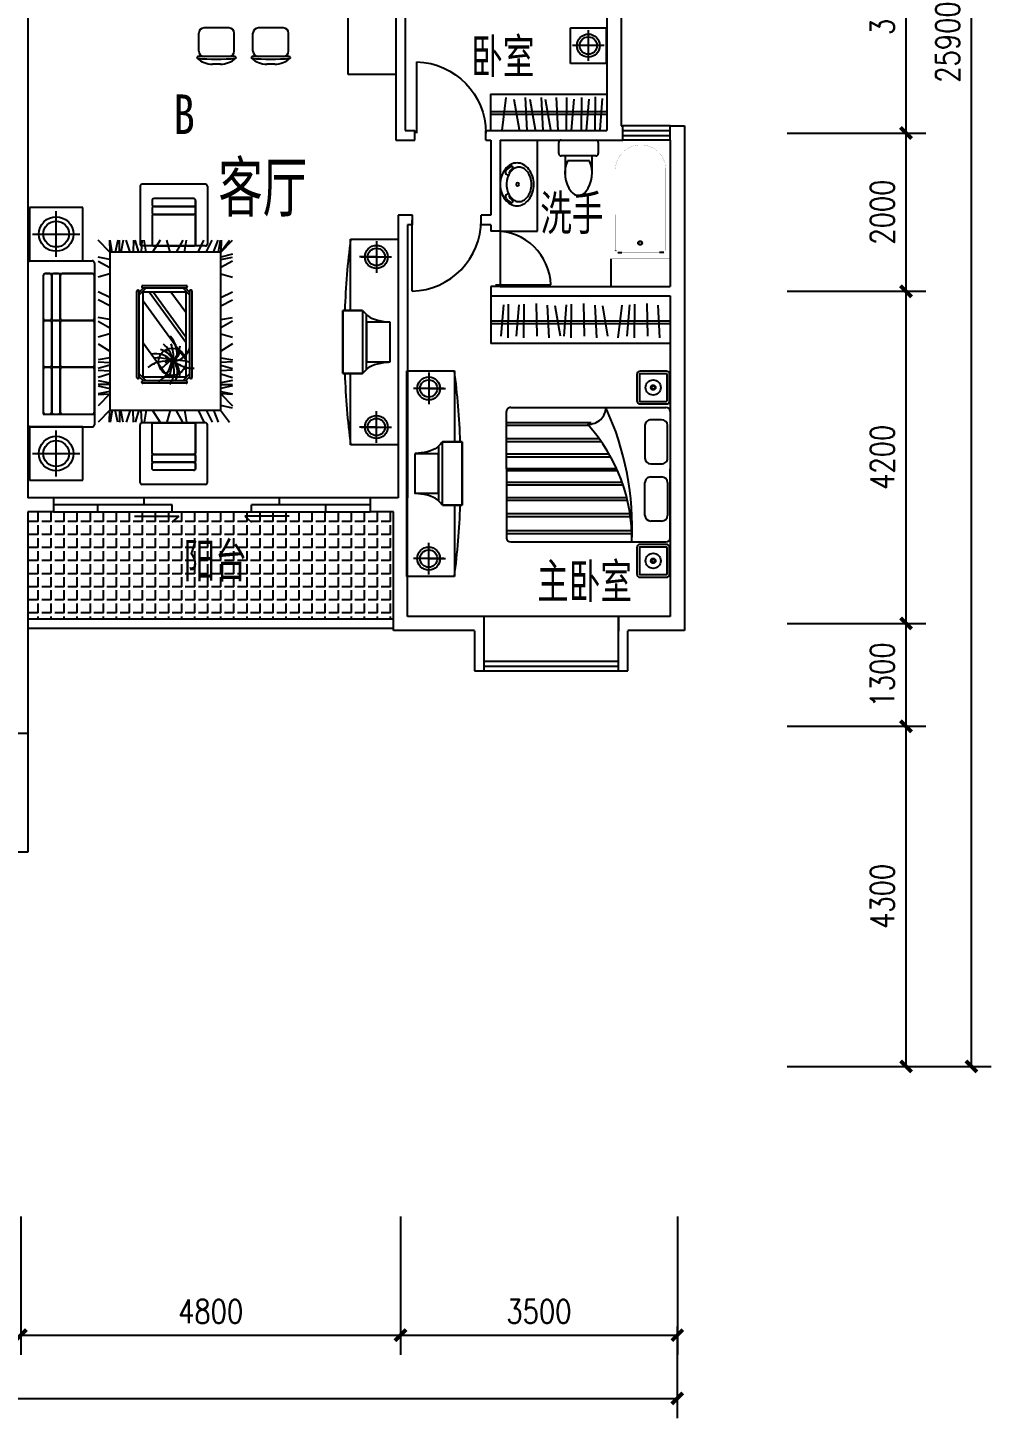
# Model space of a CAD drawing. Header units: millimetres. Extents: x 1473 to 34027, y 739 to 35278.
# Drawn here: x 21849 to 34027, y 739 to 18315 of the extents above; entities that cross this region are included whole.
import ezdxf
from ezdxf.enums import TextEntityAlignment as Align

# ---------------------------------------------------------------- set-up
doc = ezdxf.new("R2010")
doc.units = ezdxf.units.MM
for name, color, linetype in [('FURNITURE', 30, 'Continuous'), ('LVTRY', 6, 'Continuous'), ('PUB_DIM', 3, 'Continuous'), ('PUB_TEXT', 7, 'Continuous'), ('PUDE', 8, 'Continuous'), ('STAIR', 2, 'Continuous'), ('TOILET', 7, 'Continuous'), ('UTIL', 6, 'Continuous'), ('WALL', 4, 'Continuous'), ('WINDOW', 5, 'Continuous'), ('WINDOW_TEXT', 7, 'Continuous')]:
    doc.layers.add(name, color=color, linetype=linetype)
doc.styles.add('-黑体', font='simhei.ttf')
doc.styles.add('_HZTXT', font='txt.shx', dxfattribs={"width": 0.8, "bigfont": 'HZTXT.shx'})
doc.styles.add('DIM_FONT', font='SIMPLEX.shx', dxfattribs={"width": 0.8})
doc.styles.add('SIMPLEX', font='SIMPLEX.SHX')
doc.styles.get("Standard").update_dxf_attribs({"font": 'arial.ttf'})
doc.dimstyles.new('DIMN', dxfattribs={"dimtxt": 300, "dimasz": 1, "dimexe": 250, "dimexo": 300, "dimgap": 150, "dimtad": 1, "dimdec": 0, "dimdsep": 46, "dimtxsty": 'DIM_FONT', "dimblk": '_DIMX', "dimblk1": 'ARCHTICK', "dimblk2": 'ARCHTICK', "dimcen": 0.1, "dimclrt": 7, "dimadec": 0, "dimazin": 0, "dimtfac": 1, "dimtdec": 0, "dimtix": 1, "dimtmove": 2, "dimatfit": 3, "dimldrblk": '_DIMX', "dimfxl": 1, "dimtolj": 1, "dimtzin": 0, "dimarcsym": 0})

# ---------------------------------------------------------------- blocks, each defined once
blk = doc.blocks.new('M_A2ZXL')
blk.add_line((-0.472, 0), (-0.472, -1))
blk.add_arc((-0.5, 0), 1, 271.6231, 0)
blk = doc.blocks.new('_WBLK')
for p, q in [((-0.5, 0.5), (0.5, 0.5)), ((0.5, 0.167), (-0.5, 0.167)), ((0.5, -0.167), (-0.5, -0.167)), ((-0.5, -0.5), (0.5, -0.5))]:
    blk.add_line(p, q)
at = {"layer": 'WINDOW_TEXT', "style": 'SIMPLEX', "flags": 9}
blk.add_attdef('A', text='', height=1, dxfattribs=at).set_placement((0, 1.5), align=Align.MIDDLE)
blk = doc.blocks.new('_ARCHTICK')
at = {"color": 0, "linetype": 'ByBlock', "const_width": 0.15}
blk.add_lwpolyline([(-0.5, -0.5), (0.5, 0.5)], dxfattribs=at)
blk = doc.blocks.new('_DIMX')
at = {"const_width": 50}
blk.add_lwpolyline([(-70, -70), (70, 70)], dxfattribs=at)
blk = doc.blocks.new('*D90')
at = {"layer": 'DEFPOINTS', "color": 0, "transparency": 16777216}
for p in [(31150, 16985), (32951, 16985), (31150, 14985)]:
    blk.add_point(p, dxfattribs=at)
at = {"layer": 'PUB_DIM', "color": 0, "lineweight": -2, "transparency": 16777216}
for p, q in [((31450, 16985), (33201, 16985)), ((32951, 14986), (32951, 16984)), ((31450, 14985), (33201, 14985))]:
    blk.add_line(p, q, dxfattribs=at)
for p, rotation in [((32951, 16985), 90), ((32951, 14985), 270)]:
    blk.add_blockref('_DIMX', p, dxfattribs=dict(at, rotation=rotation))
at = {"layer": 'PUB_DIM', "color": 7, "transparency": 16777216, "insert": (32651, 15985), "char_height": 300, "attachment_point": 5, "rotation": 90, "style": 'DIM_FONT'}
blk.add_mtext('\\A1;2000', dxfattribs=at)
blk = doc.blocks.new('*D97')
at = {"layer": 'DEFPOINTS', "color": 0, "transparency": 16777216}
for p in [(32662, 31085), (33777, 31085), (32662, 5185)]:
    blk.add_point(p, dxfattribs=at)
at = {"layer": 'PUB_DIM', "color": 0, "lineweight": -2, "transparency": 16777216}
for p, q in [((32962, 31085), (34027, 31085)), ((33777, 5186), (33777, 31084)), ((32962, 5185), (34027, 5185))]:
    blk.add_line(p, q, dxfattribs=at)
for p, rotation in [((33777, 31085), 90), ((33777, 5185), 270)]:
    blk.add_blockref('_DIMX', p, dxfattribs=dict(at, rotation=rotation))
at = {"layer": 'PUB_DIM', "color": 7, "transparency": 16777216, "insert": (33477, 18135), "char_height": 300, "attachment_point": 5, "rotation": 90, "style": 'DIM_FONT'}
blk.add_mtext('\\A1;25900', dxfattribs=at)
blk = doc.blocks.new('M_C57NTX')
for p, q in [((-436, 293), (473, 293)), ((-496, -226), (-496, 233)), ((-486, 243), (-481, 243)), ((-427, 268), (-471, 224)), ((-399, 268), (-471, 196)), ((-471, -226), (-471, 233)), ((-446, 283), (-446, 278)), ((-436, 268), (473, 268)), ((-431, 72), (-217, 228)), ((-431, -116), (43, 228)), ((-431, -159), (102, 228)), ((-336, -222), (283, 228)), ((436, 268), (509, 196)), ((465, 268), (509, 224)), ((483, 283), (483, 278)), ((509, 233), (509, -226)), ((524, 243), (519, 243)), ((534, 233), (534, -226)), ((106, -222), (469, 42)), ((-486, -236), (-481, -236)), ((-399, -262), (-471, -189)), ((-427, -262), (-471, -218)), ((-446, -277), (-446, -272)), ((473, -262), (-436, -262)), ((473, -287), (-436, -287)), ((436, -262), (509, -189)), ((465, -262), (509, -218)), ((483, -277), (483, -272)), ((524, -236), (519, -236))]:
    blk.add_line(p, q)
blk.add_lwpolyline([(-431, -222), (-431, 228), (469, 228), (469, -222)], close=True)
at = {"const_width": 12}
for points in [[(225, 150, 1), (237, 150, 1)], [(409, 163, 1), (421, 163, 1)], [(123, 120, 1), (135, 120, 1)], [(189, 24, 1), (201, 24, 1)], [(253, 126, 1), (265, 126, 1)], [(264, 18, 1), (276, 18, 1)], [(277, 84, 1), (289, 84, 1)], [(288, 107, 1), (300, 107, 1)], [(294, 93, 1), (306, 93, 1)], [(297, 74, 1), (309, 74, 1)], [(305, 18, 1), (317, 18, 1)], [(308, 87, 1), (320, 87, 1)], [(418, 27, 1), (430, 27, 1)], [(486, 90, 1), (498, 90, 1)], [(220, -38, 1), (232, -38, 1)], [(324, -108, 1), (336, -108, 1)]]:
    blk.add_lwpolyline(points, format="xyb", close=True, dxfattribs=at)
blk.add_circle((308, 86), 144)
for centre, radius, start, end in [((-436, 283), 10, 90, 180), ((156, 293), 219, 342.9456, 6.4814), ((473, 283), 10, 0, 90), ((-486, 233), 10, 90, 180), ((-481, 233), 10, 0, 90), ((-436, 278), 10, 180, 270), ((110, -88), 259, 48.7581, 83.8624), ((109, 83), 193, 6.9904, 78.0284), ((176, 42), 126, 28.8901, 78.4579), ((781, 125), 490, 163.8561, 179.1105), ((-395, 504), 810, 328.9873, 340.361), ((448, -69), 233, 85.8741, 126.9558), ((473, 278), 10, 270, 0), ((519, 233), 10, 90, 180), ((524, 233), 10, 0, 90), ((228, -157), 293, 78.5516, 130.9815), ((280, -402), 502, 88.3286, 108.729), ((344, -194), 291, 103.0452, 139.7766), ((364, -84), 190, 114.0956, 166.2953), ((482, -98), 260, 134.4861, 189.3762), ((613, -62), 346, 155.0888, 185.9637), ((267, -555), 642, 70.5249, 87.8244), ((624, 28), 325, 171.2496, 218.2333), ((421, -27), 169, 62.9909, 135.9102), ((404, -128), 234, 53.3231, 115.7633), ((-1013, -1156), 1790, 39.0488, 42.6799), ((269, -208), 287, 31.315, 82.1378), ((-486, -226), 10, 180, 270), ((-481, -226), 10, 270, 0), ((-436, -272), 10, 90, 180), ((-436, -277), 10, 180, 270), ((473, -272), 10, 0, 90), ((473, -277), 10, 270, 0), ((519, -226), 10, 180, 270), ((524, -226), 10, 270, 0)]:
    blk.add_arc(centre, radius, start, end)
at = {"style": 'DIM_FONT', "width": 0.8, "flags": 9}
for tag in ['XSIZE', 'YSIZE']:
    blk.add_attdef(tag, (0, 0), '', height=0.5, dxfattribs=at)
blk = doc.blocks.new('M_C34MSO')
for p, q in [((-1058, -186), (-1058, 600)), ((-1031, 627), (1015, 627)), ((-896, 8), (-896, 627)), ((881, -19), (881, 627)), ((1042, -186), (1042, 600)), ((-869, -19), (881, -19)), ((-1031, -213), (1015, -213))]:
    blk.add_line(p, q)
for points in [[(-869, 196), (-331, 196, 0.414214), (-304, 223), (-304, 600, 0.414214), (-331, 627), (-869, 627, 0.414214), (-896, 600), (-896, 223, 0.414214)], [(-277, 196), (261, 196, 0.414214), (288, 223), (288, 600, 0.414214), (261, 627), (-277, 627, 0.414214), (-304, 600), (-304, 223, 0.414214)], [(315, 196), (854, 196, 0.414214), (881, 223), (881, 600, 0.414214), (854, 627), (315, 627, 0.414214), (288, 600), (288, 223, 0.414214)], [(-869, 89), (-331, 89, 0.414214), (-304, 115), (-304, 169, 0.414214), (-331, 196), (-869, 196, 0.414214), (-896, 169), (-896, 115, 0.414214)], [(-277, 89), (261, 89, 0.414214), (288, 115), (288, 169, 0.414214), (261, 196), (-277, 196, 0.414214), (-304, 169), (-304, 115, 0.414214)], [(315, 89), (854, 89, 0.414214), (881, 115), (881, 169, 0.414214), (854, 196), (315, 196, 0.414214), (288, 169), (288, 115, 0.414214)], [(-869, -19), (-331, -19, 0.414214), (-304, 8), (-304, 62, 0.414214), (-331, 89), (-869, 89, 0.414214), (-896, 62), (-896, 8, 0.414214)], [(-277, -19), (261, -19, 0.414214), (288, 8), (288, 62, 0.414214), (261, 89), (-277, 89, 0.414214), (-304, 62), (-304, 8, 0.414214)], [(315, -19), (854, -19, 0.414214), (881, 8), (881, 62, 0.414214), (854, 89), (315, 89, 0.414214), (288, 62), (288, 8, 0.414214)]]:
    blk.add_lwpolyline(points, format="xyb", close=True)
for centre, start, end in [((-1031, 600), 90, 180), ((1015, 600), 0, 90), ((-869, 8), 180, 270), ((854, 8), 270, 0), ((-1031, -186), 180, 270), ((1015, -186), 270, 0)]:
    blk.add_arc(centre, 26.9, start, end)
at = {"width": 0.8, "flags": 9}
for tag in ['XSIZE', 'YSIZE']:
    blk.add_attdef(tag, (0, 0), '', height=0.5, dxfattribs=at)
blk = doc.blocks.new('M_E4')
for p, q in [((670, -80), (670, -137)), ((670, -86), (670, -97)), ((670, -663), (670, -614))]:
    blk.add_line(p, q)
at = {"const_width": 1.5}
for points in [[(-750, -750), (-750, 0)], [(-750, 0), (750, 0)], [(750, 0), (750, -750)], [(608, -56), (640, -56)], [(670, -90), (670, -656)], [(670, -663), (670, -655)], [(750, -750), (-750, -750)]]:
    blk.add_lwpolyline(points, dxfattribs=at)
for points in [[(-399, -56, 0.930688), (-388, -693, 0.930688)], [(670, -86, 0.414214), (640, -56, 0.414214)], [(670, -90, 0.041784), (670, -85, 0.412615)], [(640, -693, 0.414214), (670, -663, 0.414214)]]:
    blk.add_lwpolyline(points, format="xyb", dxfattribs=at)
at = {"const_width": 1.5, "flags": 128}
for points in [[(-399, -56), (608, -56)], [(-399, -694), (645, -692)]]:
    blk.add_lwpolyline(points, dxfattribs=at)
for radius in [25, 23]:
    blk.add_circle((550, -381), radius)
blk.add_arc((640, -663), 30, 270, 280.176)
at = {"width": 0.8, "flags": 9}
for tag in ['XSIZE', 'YSIZE']:
    blk.add_attdef(tag, (0, 0), '', height=0.5, dxfattribs=at)
blk = doc.blocks.new('M_E24TTP')
at = {"layer": 'TOILET', "color": 7}
for p, q in [((-170, 200), (-170, 430)), ((170, 200), (170, 430)), ((-220, 200), (220, 200)), ((-140, 260), (140, 260)), ((-250, 30), (-250, 170)), ((220, 0), (-220, 0)), ((250, 170), (250, 30))]:
    blk.add_line(p, q, dxfattribs=at)
for centre, radius, start, end in [((227, 413), 398, 143.3619, 202.5495), ((0, 590), 110, 33.4509, 146.5491), ((-227, 413), 398, 337.4505, 36.6381), ((-220, 170), 30, 90, 180), ((220, 170), 30, 0, 90), ((-220, 30), 30, 180, 270), ((220, 30), 30, 270, 0)]:
    blk.add_arc(centre, radius, start, end, dxfattribs=at)
at = {"style": 'DIM_FONT', "width": 0.8, "flags": 9}
for tag in ['XSIZE', 'YSIZE']:
    blk.add_attdef(tag, (0, 0), '', height=0.5, dxfattribs=at)
blk = doc.blocks.new('_E0KGN')
at = {"layer": 'UTIL'}
for points in [[(1, -200, 0.08146), (104, -183, 0.086909), (191, -138, 0.105718), (252, -66, 0.12438), (272, 13, 0.12438), (252, 91, 0.105718), (191, 163, 0.086909), (104, 208, 0.08146), (1, 225, 0.080698), (-103, 208, 0.086909), (-190, 163, 0.105718), (-252, 91, 0.12438), (-271, 13, 0.12438), (-252, -66, 0.105718), (-190, -138, 0.086909), (-103, -183, 0.080698)], [(1, -121, 0.082288), (88, -106, 0.086909), (158, -70, 0.105718), (205, -15, 0.12438), (218, 38, 0.12438), (205, 90, 0.105718), (158, 145, 0.086909), (88, 182, 0.082288), (1, 196, 0.081374), (-87, 182, 0.086909), (-157, 145, 0.105718), (-204, 90, 0.12438), (-217, 38, 0.12438), (-204, -15, 0.105718), (-157, -70, 0.086909), (-87, -106, 0.081374)]]:
    blk.add_lwpolyline(points, format="xyb", close=True, dxfattribs=at)
for centre, radius, start, end in [((0, 20), 19.8, 90, 180), ((0, 20), 19.8, 180, 270), ((0, 20), 19.8, 0, 90), ((0, 20), 19.8, 270, 0), ((-213, -54), 16.2, 37.7351, 197.9051), ((-90, -3), 149, 201.8343, 235.6292), ((-106, 15), 111, 212.1225, 250.8953), ((-154, -98), 35.2, 234.9356, 339.4675), ((-143, -82), 7.71, 268.3914, 345.0843), ((-145, -100), 26, 337.8243, 18.9832), ((146, -100), 26, 161.0168, 202.1757), ((155, -98), 35.2, 200.5325, 305.0644), ((143, -82), 7.71, 194.9157, 271.6086), ((107, 15), 111, 289.1047, 327.8775), ((91, -3), 149, 304.3708, 338.1656), ((214, -54), 16.2, 342.0949, 142.2649)]:
    blk.add_arc(centre, radius, start, end, dxfattribs=at)

msp = doc.modelspace()

# ---------------------------------------------------------------- hatches: boundary and pattern name
at = {"layer": 'PUDE'}
h = msp.add_hatch(dxfattribs=at)
h.set_pattern_fill('ANGLE', color=256, scale=600, angle=90, style=0)
h.set_pattern_definition([(90, (228395.17, 21973.92), (-165, 1e-14), [120, -45]), (180, (228395.17, 21973.92), (-2e-14, -165), [120, -45])])
h.paths.add_polyline_path([(26470.4, 12194.8), (26175.4, 12194.8), (22175.4, 12194.8), (21850.4, 12194.8), (21850.4, 10844.8), (26470.4, 10844.8)])

# ---------------------------------------------------------------- linework, layer by layer
for p, q in [((24391.6, 18313.2), (24076.6, 18313.2)), ((25078.4, 18313.2), (24763.4, 18313.2)), ((24009.1, 18020.7), (24009.1, 18245.7)), ((24459.1, 18020.7), (24459.1, 18245.7)), ((24695.9, 18020.7), (24695.9, 18245.7)), ((25145.9, 18020.7), (25145.9, 18245.7)), ((24464.1, 17953.2), (24004.1, 17953.2)), ((25150.9, 17953.2), (24690.9, 17953.2)), ((24283.7, 17853.2), (24184.5, 17853.2)), ((24970.5, 17853.2), (24871.4, 17853.2)), ((23269.6, 16311.8), (23269.6, 15581.8)), ((24094.6, 16336.8), (23294.6, 16336.8)), ((24119.6, 16311.8), (24119.6, 15581.8)), ((23944.6, 16156.8), (23444.6, 16156.8)), ((23969.6, 16131.8), (23969.6, 15556.8)), ((24094.6, 15556.8), (23294.6, 15556.8)), ((23269.6, 12567), (23269.6, 13297)), ((24094.6, 13322), (23294.6, 13322)), ((23969.6, 12747), (23969.6, 13322)), ((24119.6, 12567), (24119.6, 13297)), ((23944.6, 12722), (23444.6, 12722)), ((24094.6, 12542), (23294.6, 12542))]:
    msp.add_line(p, q)
for points in [[(23944.6, 16156.8), (23444.6, 16156.8, 0.4142136), (23419.6, 16131.8), (23419.6, 16081.8, 0.4142136), (23444.6, 16056.8), (23944.6, 16056.8, 0.4142136), (23969.6, 16081.8), (23969.6, 16131.8, 0.4142136)], [(23944.6, 16056.8), (23444.6, 16056.8, 0.4142136), (23419.6, 16031.8), (23419.6, 15981.8, 0.4142136), (23444.6, 15956.8), (23944.6, 15956.8, 0.4142136), (23969.6, 15981.8), (23969.6, 16031.8, 0.4142136)], [(23944.6, 15956.8), (23444.6, 15956.8, 0.4142136), (23419.6, 15931.8), (23419.6, 15581.8, 0.4142136), (23444.6, 15556.8), (23944.6, 15556.8, 0.4142136), (23969.6, 15581.8), (23969.6, 15931.8, 0.4142136)], [(23944.6, 12922), (23444.6, 12922, -0.4142136), (23419.6, 12947), (23419.6, 13297, -0.4142136), (23444.6, 13322), (23944.6, 13322, -0.4142136), (23969.6, 13297), (23969.6, 12947, -0.4142136)], [(23944.6, 12822), (23444.6, 12822, -0.4142136), (23419.6, 12847), (23419.6, 12897, -0.4142136), (23444.6, 12922), (23944.6, 12922, -0.4142136), (23969.6, 12897), (23969.6, 12847, -0.4142136)], [(23944.6, 12722), (23444.6, 12722, -0.4142136), (23419.6, 12747), (23419.6, 12797, -0.4142136), (23444.6, 12822), (23944.6, 12822, -0.4142136), (23969.6, 12797), (23969.6, 12747, -0.4142136)]]:
    msp.add_lwpolyline(points, format="xyb", close=True)
for centre, radius, start, end in [((24076.6, 18245.7), 67.5, 90, 180), ((24391.6, 18245.7), 67.5, 0, 90), ((24763.4, 18245.7), 67.5, 90, 180), ((25078.4, 18245.7), 67.5, 0, 90), ((23994.9, 17937.1), 10, 157.33001, 229.27346), ((24004.1, 17933.2), 20, 90, 157.33001), ((24194.2, 18168.7), 315.6, 229.27346, 268.23486), ((24234.1, 20631.1), 2712.7, 264.8023, 275.1977), ((24076.6, 18020.7), 67.5, 180, 270), ((24273.9, 18168.7), 315.6, 271.76514, 310.72654), ((24391.6, 18020.7), 67.5, 270, 0), ((24464.1, 17933.2), 20, 22.66999, 90), ((24473.3, 17937.1), 10, 310.72654, 22.66999), ((24681.7, 17937.1), 10, 157.33001, 229.27346), ((24690.9, 17933.2), 20, 90, 157.33001), ((24920.9, 20631.1), 2712.7, 264.8023, 275.1977), ((24881.1, 18168.7), 315.6, 229.27346, 268.23486), ((24763.4, 18020.7), 67.5, 180, 270), ((24960.8, 18168.7), 315.6, 271.76514, 310.72654), ((25078.4, 18020.7), 67.5, 270, 0), ((25150.9, 17933.2), 20, 22.66999, 90), ((25160.1, 17937.1), 10, 310.72654, 22.66999), ((23294.6, 16311.8), 25, 90, 180), ((24094.6, 16311.8), 25, 0, 90), ((23944.6, 16131.8), 25, 0, 90), ((23294.6, 15581.8), 25, 180, 270), ((24094.6, 15581.8), 25, 270, 0), ((23294.6, 13297), 25, 90, 180), ((24094.6, 13297), 25, 0, 90), ((23944.6, 12747), 25, 270, 0), ((23294.6, 12567), 25, 180, 270), ((24094.6, 12567), 25, 270, 0)]:
    msp.add_arc(centre, radius, start, end)
at = {"layer": 'FURNITURE'}
for p, q in [((25900.4, 17724), (25900.4, 19724)), ((28710.1, 17864.9), (28710.1, 18314.9)), ((28710.1, 18314.9), (29160.1, 18314.9)), ((28935.1, 17896.8), (28935.1, 18283)), ((29160.1, 18314.9), (29160.1, 17864.9)), ((29135.3, 18089.9), (28735, 18089.9)), ((29160.1, 17864.9), (28710.1, 17864.9)), ((26500.4, 17724), (25900.4, 17724)), ((27698.8, 17475.2), (29170.4, 17475.2)), ((27698.8, 17475.2), (27698.8, 17014.8)), ((27698.8, 17255.2), (29170.4, 17255.2)), ((27698.8, 17225.2), (29170.4, 17225.2)), ((28290.4, 15744.8), (28290.4, 16894.8)), ((22545.1, 16045.3), (21870.1, 16045.3)), ((21870.1, 16045.3), (21870.1, 15370.3)), ((22207.6, 15418.2), (22207.6, 15997.4)), ((22545.1, 15370.3), (22545.1, 16045.3)), ((21907.4, 15707.8), (22507.8, 15707.8)), ((25930.4, 14743.4), (25930.4, 15643.4)), ((25930.4, 15643.4), (26530.4, 15643.4)), ((26530.4, 15643.4), (26530.4, 13043.4)), ((27820.4, 15744.8), (28290.4, 15744.8)), ((22888.1, 15479.4), (22738.1, 15629.4)), ((22881.4, 15629.4), (22888.1, 15479.4)), ((24288.1, 15479.4), (22888.1, 15479.4)), ((22888.1, 15479.4), (22888.1, 13479.4)), ((22915.9, 15479.4), (22889.7, 15629.4)), ((22987.4, 15629.4), (22954.3, 15479.4)), ((23006.9, 15479.4), (23006.9, 15629.4)), ((23056.1, 15629.4), (23025.6, 15479.4)), ((23142.3, 15479.4), (23094.5, 15629.4)), ((23186.5, 15629.4), (23179.5, 15479.4)), ((23252.7, 15479.4), (23208.4, 15629.4)), ((23291.2, 15629.4), (23283.1, 15479.4)), ((23345.1, 15479.4), (23319.7, 15629.4)), ((23520.7, 15629.4), (23426.4, 15479.4)), ((23647.5, 15479.4), (23605.6, 15629.4)), ((23807.5, 15629.4), (23724.3, 15479.4)), ((23828.8, 15479.4), (23854.5, 15629.4)), ((24000.7, 15479.4), (24075.7, 15629.4)), ((24104.3, 15479.4), (24179.4, 15629.4)), ((24195, 15479.4), (24256.6, 15629.4)), ((24260.3, 15479.4), (24286.5, 15629.4)), ((24285.4, 15479.4), (24400.5, 15629.4)), ((24288.1, 15479.4), (24438.1, 15629.4)), ((24294.8, 15629.4), (24288.1, 15479.4)), ((24288.1, 13479.4), (24288.1, 15479.4)), ((26255.4, 15618.5), (26255.4, 15218.2)), ((21870.1, 15370.3), (22545.1, 15370.3)), ((22888.1, 15387.9), (22738.1, 15413.7)), ((22738.1, 15366.6), (22888.1, 15283.4)), ((24438.1, 15454.1), (24288.1, 15417.3)), ((24288.1, 15387.9), (24438.1, 15413.7)), ((24438.1, 15366.6), (24288.1, 15283.4)), ((26255.4, 15418.4), (26041.7, 15418.4)), ((26062.3, 15418.4), (26448.5, 15418.4)), ((22888.1, 15206.6), (22738.1, 15164.7)), ((24288.1, 15206.6), (24438.1, 15164.7)), ((22888.1, 14903.8), (22738.1, 14978.8)), ((24288.1, 14903.8), (24438.1, 14978.8)), ((22888.1, 14800.1), (22738.1, 14875.2)), ((24288.1, 14800.1), (24438.1, 14875.2)), ((27700.4, 14924.8), (27700.4, 14324.8)), ((22888.1, 14628.3), (22738.1, 14654)), ((22738.1, 14606.9), (22888.1, 14523.8)), ((24288.1, 14628.3), (24438.1, 14654)), ((24438.1, 14606.9), (24288.1, 14523.8)), ((25830.7, 13943.4), (25830.7, 14743.4)), ((25830.7, 14743.4), (26080.7, 14743.4)), ((26080.7, 14743.4), (25830.7, 14743.4)), ((25830.7, 14743.4), (25830.7, 13943.4)), ((26080.7, 14743.4), (26080.7, 13943.4)), ((26130.7, 13999.5), (26130.7, 14687.2)), ((26130.7, 14593.4), (26130.7, 14093.4)), ((26430.7, 14593.4), (26130.7, 14593.4)), ((26430.7, 14093.4), (26430.7, 14593.4)), ((29970.4, 14604.8), (27700.4, 14604.8)), ((22888.1, 14447), (22738.1, 14405.1)), ((24288.1, 14447), (24438.1, 14405.1)), ((29970.4, 14574.8), (27700.4, 14574.8)), ((22738.1, 14320.2), (22888.1, 14225.9)), ((24438.1, 14320.2), (24288.1, 14225.9)), ((29970.4, 14324.8), (27700.4, 14324.8)), ((22888.1, 14144.5), (22738.1, 14119.2)), ((22738.1, 14090.7), (22888.1, 14082.6)), ((24288.1, 14144.5), (24438.1, 14119.2)), ((24438.1, 14090.7), (24288.1, 14082.6)), ((26130.7, 14093.4), (26430.7, 14093.4)), ((22888.1, 14052.1), (22738.1, 14007.8)), ((22738.1, 13986), (22888.1, 13979)), ((22888.1, 13941.7), (22738.1, 13894)), ((24288.1, 14052.1), (24438.1, 14007.8)), ((24438.1, 13986), (24288.1, 13979)), ((24288.1, 13941.7), (24438.1, 13894)), ((26080.7, 13943.4), (25830.7, 13943.4)), ((25830.7, 13943.4), (26080.7, 13943.4)), ((25930.4, 13043.4), (25930.4, 13943.4)), ((26642, 11380.6), (26642, 13980.6)), ((26642, 13980.6), (27242, 13980.6)), ((26917, 13955.7), (26917, 13555.4)), ((27242, 13980.6), (27242, 13080.6)), ((29547.4, 13933.6), (29547.4, 13601.2)), ((29580.6, 13933.6), (29580.6, 13601.2)), ((29921.4, 13975.2), (29588.9, 13975.2)), ((29921.4, 13941.9), (29588.9, 13941.9)), ((29929.7, 13601.2), (29929.7, 13933.6)), ((29962.9, 13601.2), (29962.9, 13933.6)), ((22738.1, 13855.6), (22888.1, 13825.1)), ((22888.1, 13806.4), (22738.1, 13806.4)), ((22738.1, 13786.9), (22888.1, 13753.8)), ((22888.1, 13715.4), (22738.1, 13689.2)), ((24438.1, 13855.6), (24288.1, 13825.1)), ((24288.1, 13806.4), (24438.1, 13806.4)), ((24438.1, 13786.9), (24288.1, 13753.8)), ((24288.1, 13715.4), (24438.1, 13689.2)), ((27110.1, 13755.6), (26723.9, 13755.6)), ((26917, 13755.6), (27130.8, 13755.6)), ((22738.1, 13680.9), (22888.1, 13687.6)), ((22888.1, 13687.6), (22738.1, 13537.6)), ((24288.1, 13687.6), (24438.1, 13537.6)), ((24438.1, 13680.9), (24288.1, 13687.6)), ((24438.1, 13504.7), (24288.1, 13541.5)), ((29588.9, 13592.9), (29921.4, 13592.9)), ((29588.9, 13559.6), (29921.4, 13559.6)), ((22888.1, 13479.4), (22738.1, 13329.4)), ((22881.4, 13329.4), (22888.1, 13479.4)), ((22888.1, 13479.4), (24288.1, 13479.4)), ((22915.9, 13479.4), (22889.7, 13329.4)), ((22987.4, 13329.4), (22954.3, 13479.4)), ((23006.9, 13479.4), (23006.9, 13329.4)), ((23056.1, 13329.4), (23025.6, 13479.4)), ((23142.3, 13479.4), (23094.5, 13329.4)), ((23186.5, 13329.4), (23179.5, 13479.4)), ((23252.7, 13479.4), (23208.4, 13329.4)), ((23291.2, 13329.4), (23283.1, 13479.4)), ((23345.1, 13479.4), (23319.7, 13329.4)), ((23520.7, 13329.4), (23426.4, 13479.4)), ((23647.5, 13479.4), (23605.6, 13329.4)), ((23807.5, 13329.4), (23724.3, 13479.4)), ((23828.8, 13479.4), (23854.5, 13329.4)), ((24000.7, 13479.4), (24075.7, 13329.4)), ((24104.3, 13479.4), (24179.4, 13329.4)), ((24195, 13479.4), (24256.6, 13329.4)), ((24285.4, 13479.4), (24400.5, 13329.4)), ((26255.4, 13068.2), (26255.4, 13468.5)), ((27900.3, 12741.2), (27900.3, 13466.3)), ((27955.3, 13516.3), (29915.4, 13516.3)), ((29859.3, 13360), (29726.8, 13360)), ((29970.4, 13466.3), (29970.4, 12741.2)), ((22545.1, 13270.3), (21870.1, 13270.3)), ((21870.1, 13270.3), (21870.1, 12595.3)), ((22207.6, 12643.2), (22207.6, 13222.4)), ((22545.1, 12595.3), (22545.1, 13270.3)), ((26255.4, 13268.4), (26041.7, 13268.4)), ((26062.3, 13268.4), (26448.5, 13268.4)), ((28968.8, 13322.1), (27900.3, 13322.1)), ((28940, 13286.3), (27900.3, 13286.3)), ((29649.8, 13290), (29649.8, 12873.2)), ((29936.3, 12873.2), (29936.3, 13290)), ((26530.4, 13043.4), (25930.4, 13043.4)), ((27041.7, 13024.4), (27041.7, 12336.7)), ((27091.7, 12280.6), (27091.7, 13080.6)), ((27091.7, 13080.6), (27341.7, 13080.6)), ((27341.7, 13080.6), (27091.7, 13080.6)), ((27341.7, 13080.6), (27341.7, 12280.6)), ((27341.7, 12280.6), (27341.7, 13080.6)), ((29074.1, 13117.8), (27900.3, 13117.8)), ((29099.4, 13082), (27900.3, 13082)), ((21907.4, 12932.8), (22507.8, 12932.8)), ((27041.7, 12930.6), (26741.7, 12930.6)), ((26741.7, 12930.6), (26741.7, 12430.6)), ((27041.7, 12430.6), (27041.7, 12930.6)), ((29199.5, 12923.7), (27900.3, 12923.7)), ((29219.6, 12887.9), (27900.3, 12887.9)), ((27900.3, 12741.2), (27900.3, 11865.5)), ((29293.3, 12741.2), (27900.3, 12741.2)), ((29304.9, 12715.5), (27900.3, 12715.5)), ((29726.8, 12803.2), (29859.3, 12803.2)), ((29970.4, 11865.5), (29970.4, 12741.2)), ((21870.1, 12595.3), (22545.1, 12595.3)), ((29363.2, 12568.8), (27900.3, 12568.8)), ((29375.5, 12533.1), (27900.3, 12533.1)), ((29649.8, 12149.8), (29649.8, 12566.6)), ((29726.8, 12636.6), (29859.3, 12636.6)), ((29936.3, 12566.6), (29936.3, 12149.8)), ((26741.7, 12430.6), (27041.7, 12430.6)), ((29421.9, 12374.7), (27900.3, 12374.7)), ((29430.5, 12339), (27900.3, 12339)), ((27341.7, 12280.6), (27091.7, 12280.6)), ((27091.7, 12280.6), (27341.7, 12280.6)), ((27242, 12280.6), (27242, 11380.6)), ((29462.5, 12170.4), (27900.3, 12170.4)), ((29467.4, 12134.7), (27900.3, 12134.7)), ((29488.6, 11955.9), (27900.3, 11955.9)), ((29859.3, 12079.8), (29726.8, 12079.8)), ((26917, 11405.4), (26917, 11805.7)), ((29487.9, 11920.1), (27900.3, 11920.1)), ((27955.3, 11815.5), (29915.4, 11815.5)), ((29921.4, 11784.7), (29588.9, 11784.7)), ((27110.1, 11605.6), (26723.9, 11605.6)), ((26917, 11605.6), (27130.8, 11605.6)), ((29547.4, 11743.1), (29547.4, 11410.7)), ((29580.6, 11743.1), (29580.6, 11410.7)), ((29921.4, 11751.5), (29588.9, 11751.5)), ((29929.7, 11410.7), (29929.7, 11743.1)), ((29962.9, 11410.7), (29962.9, 11743.1)), ((27242, 11380.6), (26642, 11380.6)), ((29588.9, 11402.4), (29921.4, 11402.4)), ((29588.9, 11369.2), (29921.4, 11369.2))]:
    msp.add_line(p, q, dxfattribs=at)
at = {"layer": 'FURNITURE', "ltscale": 100}
for p, q in [((27892.5, 17433.9), (27842.7, 17018.1)), ((27994, 17413.1), (28060.5, 17028.5)), ((28135.3, 17433.9), (28156, 17018.1)), ((28196.5, 17413.1), (28263, 17028.5)), ((28337.8, 17433.9), (28358.6, 17018.1)), ((28388.1, 17413.1), (28454.6, 17028.5)), ((28529.4, 17433.9), (28550.2, 17018.1)), ((28660.3, 17432.8), (28656.2, 17006.6)), ((28751.7, 17412), (28718.5, 17017)), ((28848.6, 17432.8), (28844.4, 17006.6)), ((28940, 17412), (28906.8, 17017)), ((29020.4, 17442.3), (29016.3, 17016.1)), ((29111.8, 17421.6), (29078.6, 17026.5)), ((27831.5, 14416.7), (27864.7, 14811.7)), ((27922.9, 14395.9), (27927.1, 14822.1)), ((28027, 14416.7), (28060.3, 14811.7)), ((28118.5, 14395.9), (28122.6, 14822.1)), ((28287.2, 14415.5), (28278.9, 14831.4)), ((28441, 14394.7), (28420.2, 14810.6)), ((28582.3, 14415.5), (28515.8, 14800.2)), ((28627.7, 14416.7), (28660.9, 14811.7)), ((28719.1, 14395.9), (28723.2, 14822.1)), ((28887.9, 14415.5), (28879.6, 14831.4)), ((29041.6, 14394.7), (29020.8, 14810.6)), ((29182.9, 14415.5), (29116.4, 14800.2)), ((29311.7, 14394.7), (29361.6, 14810.6)), ((29426.4, 14416.7), (29459.6, 14811.7)), ((29517.8, 14395.9), (29522, 14822.1)), ((29686.6, 14415.5), (29678.3, 14831.4)), ((29840.3, 14394.7), (29819.6, 14810.6))]:
    msp.add_line(p, q, dxfattribs=at)
at = {"layer": 'FURNITURE'}
for centre, radius in [((28935.1, 18089.9), 145.5), ((28935.1, 18089.9), 109.1), ((26255.4, 15418.4), 145.5), ((26255.4, 15418.4), 109.1), ((26917, 13755.6), 145.5), ((26917, 13755.6), 109.1), ((29755.2, 13767.4), 95.6), ((29755.2, 13767.4), 30.3), ((29755.2, 13767.4), 20.5), ((26255.4, 13268.4), 145.5), ((26255.4, 13268.4), 109.1), ((26917, 11605.6), 145.5), ((26917, 11605.6), 109.1), ((29755.2, 11576.9), 95.6), ((29755.2, 11576.9), 30.3), ((29755.2, 11576.9), 20.5)]:
    msp.add_circle(centre, radius, dxfattribs=at)
for centre, radius, start, end in [((35373.4, 14411.6), 9523, 172.5679, 178.00326), ((35373.4, 14275.2), 9523, 181.99674, 187.4321), ((17799, 12748.8), 9523, 1.99674, 7.4321), ((29588.9, 13933.6), 41.6, 90, 180), ((29588.9, 13933.6), 8.31, 90, 180), ((29921.4, 13933.6), 41.6, 0, 90), ((29921.4, 13933.6), 8.31, 0, 90), ((29588.9, 13601.2), 41.6, 180, 270), ((29588.9, 13601.2), 8.31, 180, 270), ((29921.4, 13601.2), 8.31, 270, 0), ((29921.4, 13601.2), 41.6, 270, 0), ((17799, 12612.4), 9523, 352.5679, 358.00326), ((29588.9, 11743.1), 41.6, 90, 180), ((29921.4, 11743.1), 41.6, 0, 90), ((29588.9, 11743.1), 8.31, 90, 180), ((29921.4, 11743.1), 8.31, 0, 90), ((29588.9, 11410.7), 41.6, 180, 270), ((29588.9, 11410.7), 8.31, 180, 270), ((29921.4, 11410.7), 8.31, 270, 0), ((29921.4, 11410.7), 41.6, 270, 0)]:
    msp.add_arc(centre, radius, start, end, dxfattribs=at)
for centre, major_axis in [((22207.6, 15707.8), (154.3, 154.3)), ((22207.6, 15707.8), (-115.7, 115.7)), ((22207.6, 12932.8), (154.3, 154.3)), ((22207.6, 12932.8), (-115.7, 115.7))]:
    msp.add_ellipse(centre, major_axis=major_axis, ratio=1, dxfattribs=at)
for centre, major_axis, start_param, end_param in [((27955.3, 13466.3), (55, 0), 1.5707963, 3.1415927), ((28929.4, 13508.2), (226.1, 0), 4.6951254, 6.3223457), ((25196.6, 12007.5), (-4292.6, 0), 3.0923773, 3.5385741), ((29726.8, 13290), (77, 0), 1.5707963, 3.1415927), ((29859.3, 13290), (-77, 0), 3.1415927, 4.712389), ((29915.4, 13466.3), (55, 0), 6.2831853, 7.8539816), ((26978.2, 11868.2), (2506.4, 0), 6.2600554, 6.9641915), ((29726.8, 12873.2), (-77, 0), 0, 1.5707963), ((29859.3, 12873.2), (-77, 0), 1.5707963, 3.1415927), ((29726.8, 12566.6), (77, 0), 1.5707963, 3.1415927), ((29859.3, 12566.6), (-77, 0), 3.1415927, 4.712389), ((29726.8, 12149.8), (-77, 0), 0, 1.5707963), ((29859.3, 12149.8), (77, 0), 4.712389, 6.2831853), ((27955.3, 11865.5), (55, 0), 3.1415927, 4.712389), ((29915.4, 11865.5), (55, 0), 4.712389, 6.2831853)]:
    msp.add_ellipse(centre, major_axis=major_axis, ratio=0.9090909, start_param=start_param, end_param=end_param, dxfattribs=at)
for points in [[(26080.7, 14743.4), (26112, 14706.4), (26200, 14602.5), (26440.3, 14597), (26430.7, 14593.4)], [(26080.7, 13943.4), (26112, 13980.3), (26200, 14084.2), (26440.3, 14089.8), (26430.7, 14093.4)], [(27091.7, 13080.6), (27060.4, 13043.6), (26972.5, 12939.7), (26732.1, 12934.2), (26741.7, 12930.6)], [(27091.7, 12280.6), (27060.4, 12317.5), (26972.5, 12421.4), (26732.1, 12427), (26741.7, 12430.6)]]:
    msp.add_open_spline(points, degree=3, knots=[0, 0, 0, 0, 140.5711812, 395.4400626, 395.4400626, 395.4400626, 395.4400626], dxfattribs=at)
at = {"layer": 'LVTRY'}
msp.add_line((29220.4, 15394.8), (29220.4, 15044.8), dxfattribs=at)
at = {"layer": 'STAIR'}
for p, q in [((27820.4, 15744.8), (27820.4, 15044.8)), ((26175.4, 12374.8), (22175.4, 12374.8)), ((22175.4, 12194.8), (26175.4, 12194.8))]:
    msp.add_line(p, q, dxfattribs=at)
at = {"layer": 'WALL'}
for p, q in [((26500.4, 20374.8), (26500.4, 16894.8)), ((29350.4, 20374.8), (29350.4, 17074.8)), ((26620.4, 20194.8), (26620.4, 17014.8)), ((29170.4, 20194.8), (29170.4, 17014.8)), ((21850.4, 18574.8), (21850.4, 12374.8)), ((29350.4, 17074.8), (29370.4, 17074.8)), ((29370.4, 16894.8), (29370.4, 17074.8)), ((29970.4, 17074.8), (30150.4, 17074.8)), ((29970.4, 16894.8), (29970.4, 17074.8)), ((30150.4, 17074.8), (30150.4, 10694.8)), ((26500.4, 16894.8), (26740.4, 16894.8)), ((26620.4, 17014.8), (26740.4, 17014.8)), ((26740.4, 16894.8), (26740.4, 17014.8)), ((27640.4, 17014.8), (29170.4, 17014.8)), ((27640.4, 16894.8), (27640.4, 17014.8)), ((27640.4, 16894.8), (27700.4, 16894.8)), ((27700.4, 16894.8), (27700.4, 15944.8)), ((27820.4, 16894.8), (27820.4, 15744.8)), ((27820.4, 16894.8), (29170.4, 16894.8)), ((29170.4, 16894.8), (29370.4, 16894.8)), ((29970.4, 16894.8), (29970.4, 15044.8)), ((26530.4, 15944.8), (26530.4, 12374.8)), ((26710.4, 15944.8), (26530.4, 15944.8)), ((26650.4, 15824.8), (26650.4, 12374.8)), ((26710.4, 15824.8), (26650.4, 15824.8)), ((26710.4, 15824.8), (26710.4, 15944.8)), ((27700.4, 15944.8), (27580.4, 15944.8)), ((27580.4, 15824.8), (27580.4, 15944.8)), ((27700.4, 15824.8), (27580.4, 15824.8)), ((27700.4, 15824.8), (27700.4, 15744.8)), ((27820.4, 15744.8), (27700.4, 15744.8)), ((27700.4, 15044.8), (27700.4, 14924.8)), ((27820.4, 15044.8), (27700.4, 15044.8)), ((27820.4, 15044.8), (29970.4, 15044.8)), ((27700.4, 14924.8), (29970.4, 14924.8)), ((29970.4, 14924.8), (29970.4, 10874.8)), ((22175.4, 12374.8), (21850.4, 12374.8)), ((22175.4, 12374.8), (22175.4, 12194.8)), ((26530.4, 12374.8), (26175.4, 12374.8)), ((26175.4, 12374.8), (26175.4, 12194.8)), ((26650.4, 10874.8), (26650.4, 12374.8)), ((21850.4, 12194.8), (21850.4, 9394.8)), ((22175.4, 12194.8), (21850.4, 12194.8)), ((26470.4, 12194.8), (26175.4, 12194.8)), ((26470.4, 10694.8), (26470.4, 12194.8)), ((26470.4, 10694.8), (26470.4, 10724.8)), ((29970.4, 10874.8), (26650.4, 10874.8)), ((27614.2, 10873.6), (27614.2, 10186.8)), ((29314.2, 10186.8), (29314.2, 10873.6)), ((27494.2, 10694.8), (26470.4, 10694.8)), ((27494.2, 10693.6), (27494.2, 10186.8)), ((30150.4, 10694.8), (29434.2, 10694.8)), ((29434.2, 10186.8), (29434.2, 10693.6)), ((27494.2, 10186.8), (27614.2, 10186.8)), ((29314.2, 10186.8), (29434.2, 10186.8)), ((21850.4, 9394.8), (21525.4, 9394.8))]:
    msp.add_line(p, q, dxfattribs=at)
at = {"layer": 'WINDOW'}
for p, q in [((23319.2, 12284.8), (23319.2, 12374.8)), ((25031.7, 12284.8), (25031.7, 12374.8)), ((23675.4, 12284.8), (22175.4, 12284.8)), ((22734.6, 12194.8), (22734.6, 12284.8)), ((23197.4, 12142.1), (23760, 12142.1)), ((23760, 12142.1), (23671.9, 12067.6)), ((23675.4, 12194.8), (23675.4, 12284.8)), ((23675.4, 12194.8), (23675.4, 12284.8)), ((25153.4, 12142.1), (24590.8, 12142.1)), ((24590.8, 12142.1), (24678.9, 12067.6)), ((26175.4, 12284.8), (24675.4, 12284.8)), ((24675.4, 12194.8), (24675.4, 12284.8)), ((24675.4, 12194.8), (24675.4, 12284.8)), ((25616.2, 12194.8), (25616.2, 12284.8)), ((21850.4, 10844.8), (26470.4, 10844.8)), ((21850.4, 10724.8), (26470.4, 10724.8)), ((29314.2, 10873.8), (27614.2, 10873.6)), ((27614.2, 10866.8), (27614.2, 10686.8)), ((29314.2, 10866.8), (29314.2, 10686.8)), ((27614.2, 10306.8), (29314.2, 10306.8)), ((27614.2, 10246.8), (29314.2, 10246.8)), ((27614.2, 10186.8), (29314.2, 10186.8)), ((21850.4, 9394.8), (21850.4, 7894.8)), ((21850.4, 7894.8), (17650.4, 7894.8))]:
    msp.add_line(p, q, dxfattribs=at)

# ---------------------------------------------------------------- block references
at = {"layer": 'FURNITURE', "rotation": 270}
msp.add_blockref('M_C34MSO', (22063.4, 14312.4), dxfattribs=at)
at = {"layer": 'FURNITURE', "xscale": 1.2, "yscale": 1.2, "rotation": 270}
msp.add_blockref('M_C57NTX', (23572.6, 14461.8), dxfattribs=at)
at = {"layer": 'LVTRY'}
for name, p, rotation in [('M_E24TTP', (28810.9, 16894.8), 180), ('M_E4', (29970.4, 16144.8), 270), ('_E0KGN', (28020.6, 16335.7), 270)]:
    msp.add_blockref(name, p, dxfattribs=dict(at, rotation=rotation))
at = {"layer": 'WINDOW', "xscale": 900, "zscale": 900}
for p, yscale in [((27190.4, 16984.8), -900), ((27130.4, 15884.8), 900)]:
    msp.add_blockref('M_A2ZXL', p, dxfattribs=dict(at, yscale=yscale))
at = {"layer": 'WINDOW'}
for name, p, xscale, yscale, zscale, rotation in [('_WBLK', (29670.4, 16984.8), 600, 180, 600, 180), ('M_A2ZXL', (27760.4, 15394.8), -700, -700, 700, 270)]:
    msp.add_blockref(name, p, dxfattribs=dict(at, xscale=xscale, yscale=yscale, zscale=zscale, rotation=rotation))

# ---------------------------------------------------------------- texts
at = {"width": 0.8, "flags": 9}
for tag, s in [('XSIZE', '850'), ('YSIZE', '780')]:
    msp.add_attdef(tag, (23702.5, 15556.8), s, height=0.5, dxfattribs=at)
at = {"oblique": -180, "text_generation_flag": 4, "width": 0.8, "flags": 9}
for tag, s in [('XSIZE', '850'), ('YSIZE', '780')]:
    msp.add_attdef(tag, (23702.5, 13322), s, height=0.5, dxfattribs=at)
at = {"layer": 'PUB_TEXT', "style": '_HZTXT', "width": 0.8}
for s, height, p in [('卧室', 500, (27454, 17687.5)), ('客厅', 700, (24258.1, 15926.2)), ('洗手', 500, (28327.2, 15706.4)), ('阳台', 500, (23818.9, 11314.3)), (' 主卧室', 500, (27930.2, 11052.2))]:
    msp.add_text(s, height=height, dxfattribs=at).set_placement(p)
at = {"layer": 'PUB_TEXT', "style": '-黑体', "width": 0.8}
msp.add_text('B', height=500, rotation=360, dxfattribs=at).set_placement((23689.1, 16972.1))

# ---------------------------------------------------------------- dimensions: what is measured, and where the dimension line sits
at = {"layer": 'PUB_DIM'}
for p1, p2, distance, picture, middle in [((32662, 5184.8), (32662, 31084.8), -1115.4, '*D97', (33477.4, 18134.8)), ((31150.4, 14984.8), (31150.4, 16984.8), -1800.4, '*D90', (32650.9, 15984.8))]:
    dim = msp.add_aligned_dim(p1=p1, p2=p2, distance=distance, dimstyle='DIMN', dxfattribs=at)
    dim.commit()
    dim.dimension.update_dxf_attribs({"geometry": picture, "text_midpoint": middle})
for p1, p2, distance in [((31150.4, 16984.8), (31150.4, 20284.8), -1800.4), ((31150.4, 10784.8), (31150.4, 14984.8), -1800.4), ((31150.4, 9484.8), (31150.4, 10784.8), -1800.4), ((31150.4, 5184.8), (31150.4, 9484.8), -1800.4), ((21760.4, 3588), (26560.4, 3588), -1799.7), ((26560.4, 3588), (30060.4, 3588), -1799.7)]:
    msp.add_aligned_dim(p1=p1, p2=p2, distance=distance, dimstyle='DIMN', dxfattribs=at).render()
msp.add_aligned_dim(p1=(5660.4, 2197.6), p2=(30059.4, 2197.6), distance=-1209.1, text='24400', dimstyle='DIMN', dxfattribs=at).render()

doc.saveas('drawing.dxf')
